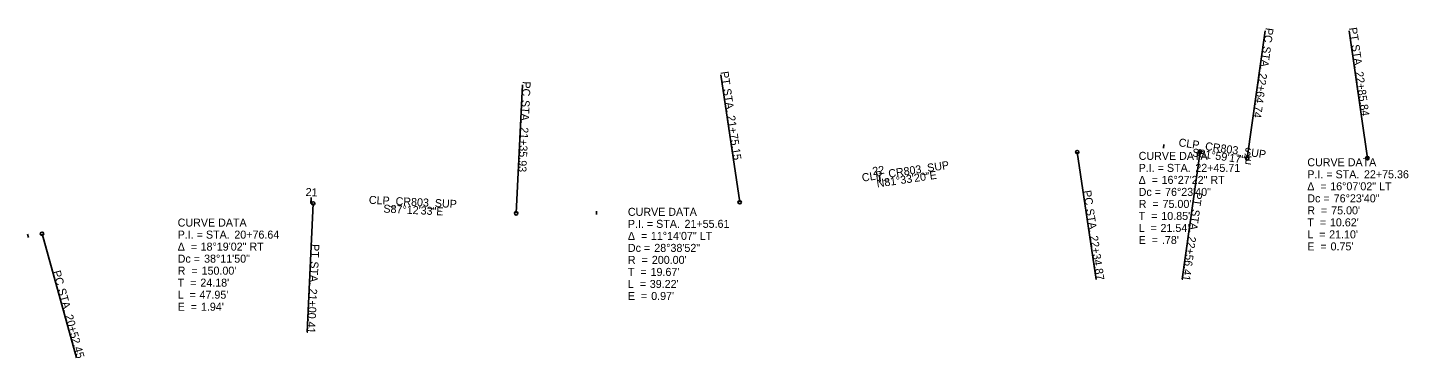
# Model space of a CAD drawing. Extents: x 1984146 to 1988426, y 752369 to 752822.
# Drawn here: x 1984972.7 to 1985214.3, y 752695.1 to 752752.8 of the extents above; entities that cross this region are included whole.
import ezdxf

# ---------------------------------------------------------------- set-up
doc = ezdxf.new("R2010")
doc.units = 0
for name, color, linetype in [('_CIVIL_CONSTRUCTION', 7, 'Continuous'), ('DR_P_Ditch', 7, 'Continuous'), ('DR_P_Drainage_Area', 7, 'Continuous'), ('DR_P_Flood_Boundary', 7, 'Continuous'), ('DR_P_Storm_Sewer', 7, 'Continuous'), ('DT_X_Island', 7, 'Continuous'), ('PV_P_Bikeway', 7, 'Continuous'), ('PV_X_COP', 7, 'Continuous'), ('PV_X_EOP', 7, 'Continuous'), ('PV_X_Shoulder', 7, 'Continuous'), ('SC_Scratch1', 7, 'Continuous'), ('SC_Scratch2', 7, 'Continuous'), ('SC_Scratch3', 7, 'Continuous'), ('SC_Scratch4', 7, 'Continuous')]:
    doc.layers.add(name, color=color, linetype=linetype)

msp = doc.modelspace()

# ---------------------------------------------------------------- linework, layer by layer
at = {"layer": 'DR_P_Ditch'}
for p, q in [((1985121.89, 752725.98), (1985121.8, 752726.57)), ((1985022.31, 752722.14), (1985022.34, 752722.74))]:
    msp.add_line(p, q, dxfattribs=at)
at = {"layer": 'DR_P_Drainage_Area'}
for p, q in [((1985171.47, 752731.8), (1985171.5, 752732.4)), ((1985121.89, 752725.98), (1985121.74, 752726.96)), ((1985022.31, 752722.14), (1985022.36, 752723.14)), ((1985072.26, 752720.2), (1985072.25, 752720.8)), ((1984972.9, 752716.17), (1984972.74, 752716.75))]:
    msp.add_line(p, q, dxfattribs=at)
at = {"layer": 'DR_P_Storm_Sewer'}
for p, q in [((1985186.09, 752730.01), (1985189.23, 752752.3)), ((1985207.12, 752730.03), (1985203.95, 752752.31)), ((1985097.31, 752722.33), (1985094, 752744.58)), ((1985058.2, 752720.4), (1985059.3, 752742.87)), ((1985156.37, 752731.1), (1985159.68, 752708.84)), ((1985177.84, 752731.18), (1985174.71, 752708.9)), ((1985022.71, 752722.13), (1985021.62, 752699.65)), ((1984975.26, 752716.83), (1984981.28, 752695.15))]:
    msp.add_line(p, q, dxfattribs=at)
for centre in [(1985156.37, 752731.1), (1985177.84, 752731.18), (1985186.09, 752730.01), (1985207.12, 752730.03), (1985022.71, 752722.13), (1985097.31, 752722.33), (1985058.2, 752720.4), (1984975.26, 752716.83)]:
    msp.add_circle(centre, 0.3, dxfattribs=at)
at = {"layer": 'DT_X_Island'}
for p, q in [((1985186.09, 752730.01), (1985189.23, 752752.3)), ((1985207.12, 752730.03), (1985203.95, 752752.31)), ((1985097.31, 752722.33), (1985094, 752744.58)), ((1985058.2, 752720.4), (1985059.3, 752742.87)), ((1985156.37, 752731.1), (1985159.68, 752708.84)), ((1985177.84, 752731.18), (1985174.71, 752708.9)), ((1985022.71, 752722.13), (1985021.62, 752699.65)), ((1984975.26, 752716.83), (1984981.28, 752695.15))]:
    msp.add_line(p, q, dxfattribs=at)
for centre in [(1985156.37, 752731.1), (1985177.84, 752731.18), (1985186.09, 752730.01), (1985207.12, 752730.03), (1985022.71, 752722.13), (1985097.31, 752722.33), (1985058.2, 752720.4), (1984975.26, 752716.83)]:
    msp.add_circle(centre, 0.3, dxfattribs=at)
at = {"layer": 'PV_X_COP'}
for p, q in [((1985186.09, 752730.01), (1985189.23, 752752.3)), ((1985207.12, 752730.03), (1985203.95, 752752.31)), ((1985097.31, 752722.33), (1985094, 752744.58)), ((1985058.2, 752720.4), (1985059.3, 752742.87)), ((1985156.37, 752731.1), (1985159.68, 752708.84)), ((1985177.84, 752731.18), (1985174.71, 752708.9)), ((1985022.71, 752722.13), (1985021.62, 752699.65)), ((1984975.26, 752716.83), (1984981.28, 752695.15))]:
    msp.add_line(p, q, dxfattribs=at)
for centre in [(1985156.37, 752731.1), (1985177.84, 752731.18), (1985186.09, 752730.01), (1985207.12, 752730.03), (1985022.71, 752722.13), (1985097.31, 752722.33), (1985058.2, 752720.4), (1984975.26, 752716.83)]:
    msp.add_circle(centre, 0.3, dxfattribs=at)

# ---------------------------------------------------------------- texts
at = {"layer": '_CIVIL_CONSTRUCTION'}
for s, p in [('CURVE DATA', (1985167.11, 752729.74)), ('CURVE DATA', (1985196.61, 752728.62)), ('P.I. = STA. ', (1985167.11, 752727.64)), ('22+45.71', (1985177.02, 752727.64)), ('P.I. = STA. ', (1985196.61, 752726.52)), ('22+75.36', (1985206.52, 752726.52)), ('Δ  = ', (1985167.11, 752725.54)), ('Dc = ', (1985167.11, 752723.44)), ('16°27\'22" RT', (1985171.12, 752725.54)), ('76°23\'40"', (1985171.73, 752723.44)), ('Δ  = ', (1985196.61, 752724.42)), ('16°07\'02" LT', (1985200.62, 752724.42)), ('R  = ', (1985167.11, 752721.34)), ("75.00'", (1985171.29, 752721.34)), ('Dc = ', (1985196.61, 752722.32)), ('76°23\'40"', (1985201.23, 752722.32)), ('CURVE DATA', (1985077.75, 752719.96)), ('T  = ', (1985167.11, 752719.24)), ("10.85'", (1985171.07, 752719.24)), ('R  = ', (1985196.61, 752720.22)), ("75.00'", (1985200.79, 752720.22)), ('CURVE DATA', (1984998.99, 752718.08)), ('P.I. = STA. ', (1984998.99, 752715.98)), ('20+76.64', (1985008.9, 752715.98)), ('P.I. = STA. ', (1985077.75, 752717.86)), ('21+55.61', (1985087.66, 752717.86)), ('L  = ', (1985167.11, 752717.14)), ("21.54'", (1985170.93, 752717.14)), ('T  = ', (1985196.61, 752718.12)), ('L  = ', (1985196.61, 752716.02)), ("21.10'", (1985200.43, 752716.02)), ("10.62'", (1985200.57, 752718.12)), ('Δ  = ', (1984998.99, 752713.88)), ('18°19\'02" RT', (1985003, 752713.88)), ('Δ  = ', (1985077.75, 752715.76)), ('Dc = ', (1985077.75, 752713.66)), ('11°14\'07" LT', (1985081.77, 752715.76)), ('28°38\'52"', (1985082.37, 752713.66)), ('E  = ', (1985167.11, 752715.04)), (".78'", (1985171.18, 752715.04)), ('E  = ', (1985196.61, 752713.92)), ("0.75'", (1985200.68, 752713.92)), ('Dc = ', (1984998.99, 752711.78)), ('38°11\'50"', (1985003.61, 752711.78)), ('R  = ', (1985077.75, 752711.56)), ("200.00'", (1985081.94, 752711.56)), ('R  = ', (1984998.99, 752709.68)), ("150.00'", (1985003.17, 752709.68)), ('T  = ', (1985077.75, 752709.46)), ("19.67'", (1985081.72, 752709.46)), ('T  = ', (1984998.99, 752707.58)), ("24.18'", (1985002.95, 752707.58)), ('L  = ', (1985077.75, 752707.36)), ("39.22'", (1985081.58, 752707.36)), ('L  = ', (1984998.99, 752705.48)), ("47.95'", (1985002.81, 752705.48)), ('E  = ', (1985077.75, 752705.26)), ("0.97'", (1985081.83, 752705.26)), ('E  = ', (1984998.99, 752703.38)), ("1.94'", (1985003.06, 752703.38))]:
    msp.add_text(s, height=1.4, dxfattribs=at).set_placement(p)
at = {"layer": 'DR_P_Drainage_Area'}
for s, rotation, p in [('22', 8.4443, (1985120.63, 752727.05)), ('21', 357.3641, (1985021.35, 752723.44))]:
    msp.add_text(s, height=1.4, rotation=rotation, dxfattribs=at).set_placement(p)
at = {"layer": 'DR_P_Flood_Boundary'}
for s, rotation, p in [('S81°59\'17"E', 351.9882, (1985176.41, 752730.37)), ('N81°33\'20"E', 8.4443, (1985121.37, 752724.89)), ('S87°12\'33"E', 357.209, (1985034.95, 752720.53))]:
    msp.add_text(s, height=1.4, rotation=rotation, dxfattribs=at).set_placement(p)
at = {"layer": 'DR_P_Storm_Sewer'}
for s, rotation, p in [('PC', 261.9882, (1985189.34, 752752.88)), ('PT', 278.1055, (1985203.9, 752752.79)), (' STA. ', 261.9882, (1985188.96, 752750.19)), (' STA. ', 278.1055, (1985204.26, 752750.32)), ('PT', 278.4443, (1985093.95, 752745.1)), ('22+64.74', 261.9882, (1985188.22, 752744.95)), ('22+85.84', 278.1055, (1985205, 752745.08)), ('PC', 267.209, (1985059.35, 752743.48)), (' STA. ', 278.4443, (1985094.32, 752742.62)), (' STA. ', 267.209, (1985059.22, 752740.76)), ('21+75.15', 278.4443, (1985095.1, 752737.39)), ('21+35.93', 267.209, (1985058.96, 752735.48)), ('PC', 278.4443, (1985157.4, 752724.32)), ('PT', 261.9882, (1985176.88, 752724.17)), (' STA. ', 278.4443, (1985157.8, 752721.63)), (' STA. ', 261.9882, (1985176.53, 752721.69)), ('22+34.87', 278.4443, (1985158.58, 752716.4)), ('22+56.41', 261.9882, (1985175.79, 752716.45)), ('PT', 267.209, (1985022.39, 752715.06)), ('PC', 285.5263, (1984977.12, 752710.21)), (' STA. ', 267.209, (1985022.27, 752712.56)), (' STA. ', 285.5263, (1984977.85, 752707.59)), ('21+00.41', 267.209, (1985022.01, 752707.28)), ('20+52.45', 285.5263, (1984979.27, 752702.5))]:
    msp.add_text(s, height=1.4, rotation=rotation, dxfattribs=at).set_placement(p)
at = {"layer": 'DT_X_Island'}
for s, rotation, p in [('PC', 261.9882, (1985189.34, 752752.88)), ('PT', 278.1055, (1985203.9, 752752.79)), (' STA. ', 261.9882, (1985188.96, 752750.19)), (' STA. ', 278.1055, (1985204.26, 752750.32)), ('PT', 278.4443, (1985093.95, 752745.1)), ('22+64.74', 261.9882, (1985188.22, 752744.95)), ('22+85.84', 278.1055, (1985205, 752745.08)), ('PC', 267.209, (1985059.35, 752743.48)), (' STA. ', 278.4443, (1985094.32, 752742.62)), (' STA. ', 267.209, (1985059.22, 752740.76)), ('21+75.15', 278.4443, (1985095.1, 752737.39)), ('21+35.93', 267.209, (1985058.96, 752735.48)), ('PC', 278.4443, (1985157.4, 752724.32)), ('PT', 261.9882, (1985176.88, 752724.17)), (' STA. ', 278.4443, (1985157.8, 752721.63)), (' STA. ', 261.9882, (1985176.53, 752721.69)), ('22+34.87', 278.4443, (1985158.58, 752716.4)), ('22+56.41', 261.9882, (1985175.79, 752716.45)), ('PT', 267.209, (1985022.39, 752715.06)), ('PC', 285.5263, (1984977.12, 752710.21)), (' STA. ', 267.209, (1985022.27, 752712.56)), (' STA. ', 285.5263, (1984977.85, 752707.59)), ('21+00.41', 267.209, (1985022.01, 752707.28)), ('20+52.45', 285.5263, (1984979.27, 752702.5))]:
    msp.add_text(s, height=1.4, rotation=rotation, dxfattribs=at).set_placement(p)
at = {"layer": 'PV_P_Bikeway'}
for rotation, p in [(351.9882, (1985174.03, 752732.13)), (8.4443, (1985118.79, 752725.93)), (357.209, (1985032.41, 752722.07))]:
    msp.add_text('CLP_CR803_SUP', height=1.4, rotation=rotation, dxfattribs=at).set_placement(p)
at = {"layer": 'PV_X_COP'}
for s, rotation, p in [('PC', 261.9882, (1985189.34, 752752.88)), ('PT', 278.1055, (1985203.9, 752752.79)), (' STA. ', 261.9882, (1985188.96, 752750.19)), (' STA. ', 278.1055, (1985204.26, 752750.32)), ('PT', 278.4443, (1985093.95, 752745.1)), ('22+64.74', 261.9882, (1985188.22, 752744.95)), ('22+85.84', 278.1055, (1985205, 752745.08)), ('PC', 267.209, (1985059.35, 752743.48)), (' STA. ', 278.4443, (1985094.32, 752742.62)), (' STA. ', 267.209, (1985059.22, 752740.76)), ('21+75.15', 278.4443, (1985095.1, 752737.39)), ('21+35.93', 267.209, (1985058.96, 752735.48)), ('PC', 278.4443, (1985157.4, 752724.32)), ('PT', 261.9882, (1985176.88, 752724.17)), (' STA. ', 278.4443, (1985157.8, 752721.63)), (' STA. ', 261.9882, (1985176.53, 752721.69)), ('22+34.87', 278.4443, (1985158.58, 752716.4)), ('22+56.41', 261.9882, (1985175.79, 752716.45)), ('PT', 267.209, (1985022.39, 752715.06)), ('PC', 285.5263, (1984977.12, 752710.21)), (' STA. ', 267.209, (1985022.27, 752712.56)), (' STA. ', 285.5263, (1984977.85, 752707.59)), ('21+00.41', 267.209, (1985022.01, 752707.28)), ('20+52.45', 285.5263, (1984979.27, 752702.5))]:
    msp.add_text(s, height=1.4, rotation=rotation, dxfattribs=at).set_placement(p)
at = {"layer": 'PV_X_EOP'}
for rotation, p in [(351.9882, (1985174.03, 752732.13)), (8.4443, (1985118.79, 752725.93)), (357.209, (1985032.41, 752722.07))]:
    msp.add_text('CLP_CR803_SUP', height=1.4, rotation=rotation, dxfattribs=at).set_placement(p)
at = {"layer": 'PV_X_Shoulder'}
for s, p in [('CURVE DATA', (1985167.11, 752729.74)), ('CURVE DATA', (1985196.61, 752728.62)), ('P.I. = STA. ', (1985167.11, 752727.64)), ('22+45.71', (1985177.02, 752727.64)), ('P.I. = STA. ', (1985196.61, 752726.52)), ('22+75.36', (1985206.52, 752726.52)), ('Δ  = ', (1985167.11, 752725.54)), ('Dc = ', (1985167.11, 752723.44)), ('16°27\'22" RT', (1985171.12, 752725.54)), ('76°23\'40"', (1985171.73, 752723.44)), ('Δ  = ', (1985196.61, 752724.42)), ('16°07\'02" LT', (1985200.62, 752724.42)), ('R  = ', (1985167.11, 752721.34)), ("75.00'", (1985171.29, 752721.34)), ('Dc = ', (1985196.61, 752722.32)), ('76°23\'40"', (1985201.23, 752722.32)), ('CURVE DATA', (1985077.75, 752719.96)), ('T  = ', (1985167.11, 752719.24)), ("10.85'", (1985171.07, 752719.24)), ('R  = ', (1985196.61, 752720.22)), ("75.00'", (1985200.79, 752720.22)), ('CURVE DATA', (1984998.99, 752718.08)), ('P.I. = STA. ', (1984998.99, 752715.98)), ('20+76.64', (1985008.9, 752715.98)), ('P.I. = STA. ', (1985077.75, 752717.86)), ('21+55.61', (1985087.66, 752717.86)), ('L  = ', (1985167.11, 752717.14)), ("21.54'", (1985170.93, 752717.14)), ('T  = ', (1985196.61, 752718.12)), ('L  = ', (1985196.61, 752716.02)), ("21.10'", (1985200.43, 752716.02)), ("10.62'", (1985200.57, 752718.12)), ('Δ  = ', (1984998.99, 752713.88)), ('18°19\'02" RT', (1985003, 752713.88)), ('Δ  = ', (1985077.75, 752715.76)), ('Dc = ', (1985077.75, 752713.66)), ('11°14\'07" LT', (1985081.77, 752715.76)), ('28°38\'52"', (1985082.37, 752713.66)), ('E  = ', (1985167.11, 752715.04)), (".78'", (1985171.18, 752715.04)), ('E  = ', (1985196.61, 752713.92)), ("0.75'", (1985200.68, 752713.92)), ('Dc = ', (1984998.99, 752711.78)), ('38°11\'50"', (1985003.61, 752711.78)), ('R  = ', (1985077.75, 752711.56)), ("200.00'", (1985081.94, 752711.56)), ('R  = ', (1984998.99, 752709.68)), ("150.00'", (1985003.17, 752709.68)), ('T  = ', (1985077.75, 752709.46)), ("19.67'", (1985081.72, 752709.46)), ('T  = ', (1984998.99, 752707.58)), ("24.18'", (1985002.95, 752707.58)), ('L  = ', (1985077.75, 752707.36)), ("39.22'", (1985081.58, 752707.36)), ('L  = ', (1984998.99, 752705.48)), ("47.95'", (1985002.81, 752705.48)), ('E  = ', (1985077.75, 752705.26)), ("0.97'", (1985081.83, 752705.26)), ('E  = ', (1984998.99, 752703.38)), ("1.94'", (1985003.06, 752703.38))]:
    msp.add_text(s, height=1.4, dxfattribs=at).set_placement(p)
at = {"layer": 'SC_Scratch1'}
for s, p in [('CURVE DATA', (1985167.11, 752729.74)), ('CURVE DATA', (1985196.61, 752728.62)), ('P.I. = STA. ', (1985167.11, 752727.64)), ('22+45.71', (1985177.02, 752727.64)), ('P.I. = STA. ', (1985196.61, 752726.52)), ('22+75.36', (1985206.52, 752726.52)), ('Δ  = ', (1985167.11, 752725.54)), ('Dc = ', (1985167.11, 752723.44)), ('16°27\'22" RT', (1985171.12, 752725.54)), ('76°23\'40"', (1985171.73, 752723.44)), ('Δ  = ', (1985196.61, 752724.42)), ('16°07\'02" LT', (1985200.62, 752724.42)), ('R  = ', (1985167.11, 752721.34)), ("75.00'", (1985171.29, 752721.34)), ('Dc = ', (1985196.61, 752722.32)), ('76°23\'40"', (1985201.23, 752722.32)), ('CURVE DATA', (1985077.75, 752719.96)), ('T  = ', (1985167.11, 752719.24)), ("10.85'", (1985171.07, 752719.24)), ('R  = ', (1985196.61, 752720.22)), ("75.00'", (1985200.79, 752720.22)), ('CURVE DATA', (1984998.99, 752718.08)), ('P.I. = STA. ', (1984998.99, 752715.98)), ('20+76.64', (1985008.9, 752715.98)), ('P.I. = STA. ', (1985077.75, 752717.86)), ('21+55.61', (1985087.66, 752717.86)), ('L  = ', (1985167.11, 752717.14)), ("21.54'", (1985170.93, 752717.14)), ('T  = ', (1985196.61, 752718.12)), ('L  = ', (1985196.61, 752716.02)), ("21.10'", (1985200.43, 752716.02)), ("10.62'", (1985200.57, 752718.12)), ('Δ  = ', (1984998.99, 752713.88)), ('18°19\'02" RT', (1985003, 752713.88)), ('Δ  = ', (1985077.75, 752715.76)), ('Dc = ', (1985077.75, 752713.66)), ('11°14\'07" LT', (1985081.77, 752715.76)), ('28°38\'52"', (1985082.37, 752713.66)), ('E  = ', (1985167.11, 752715.04)), (".78'", (1985171.18, 752715.04)), ('E  = ', (1985196.61, 752713.92)), ("0.75'", (1985200.68, 752713.92)), ('Dc = ', (1984998.99, 752711.78)), ('38°11\'50"', (1985003.61, 752711.78)), ('R  = ', (1985077.75, 752711.56)), ("200.00'", (1985081.94, 752711.56)), ('R  = ', (1984998.99, 752709.68)), ("150.00'", (1985003.17, 752709.68)), ('T  = ', (1985077.75, 752709.46)), ("19.67'", (1985081.72, 752709.46)), ('T  = ', (1984998.99, 752707.58)), ("24.18'", (1985002.95, 752707.58)), ('L  = ', (1985077.75, 752707.36)), ("39.22'", (1985081.58, 752707.36)), ('L  = ', (1984998.99, 752705.48)), ("47.95'", (1985002.81, 752705.48)), ('E  = ', (1985077.75, 752705.26)), ("0.97'", (1985081.83, 752705.26)), ('E  = ', (1984998.99, 752703.38)), ("1.94'", (1985003.06, 752703.38))]:
    msp.add_text(s, height=1.4, dxfattribs=at).set_placement(p)
at = {"layer": 'SC_Scratch2'}
for s, rotation, p in [('S81°59\'17"E', 351.9882, (1985176.41, 752730.37)), ('N81°33\'20"E', 8.4443, (1985121.37, 752724.89)), ('S87°12\'33"E', 357.209, (1985034.95, 752720.53))]:
    msp.add_text(s, height=1.4, rotation=rotation, dxfattribs=at).set_placement(p)
at = {"layer": 'SC_Scratch3'}
for s, rotation, p in [('S81°59\'17"E', 351.9882, (1985176.41, 752730.37)), ('N81°33\'20"E', 8.4443, (1985121.37, 752724.89)), ('S87°12\'33"E', 357.209, (1985034.95, 752720.53))]:
    msp.add_text(s, height=1.4, rotation=rotation, dxfattribs=at).set_placement(p)
at = {"layer": 'SC_Scratch4'}
for rotation, p in [(351.9882, (1985174.03, 752732.13)), (8.4443, (1985118.79, 752725.93)), (357.209, (1985032.41, 752722.07))]:
    msp.add_text('CLP_CR803_SUP', height=1.4, rotation=rotation, dxfattribs=at).set_placement(p)

doc.saveas('drawing.dxf')
